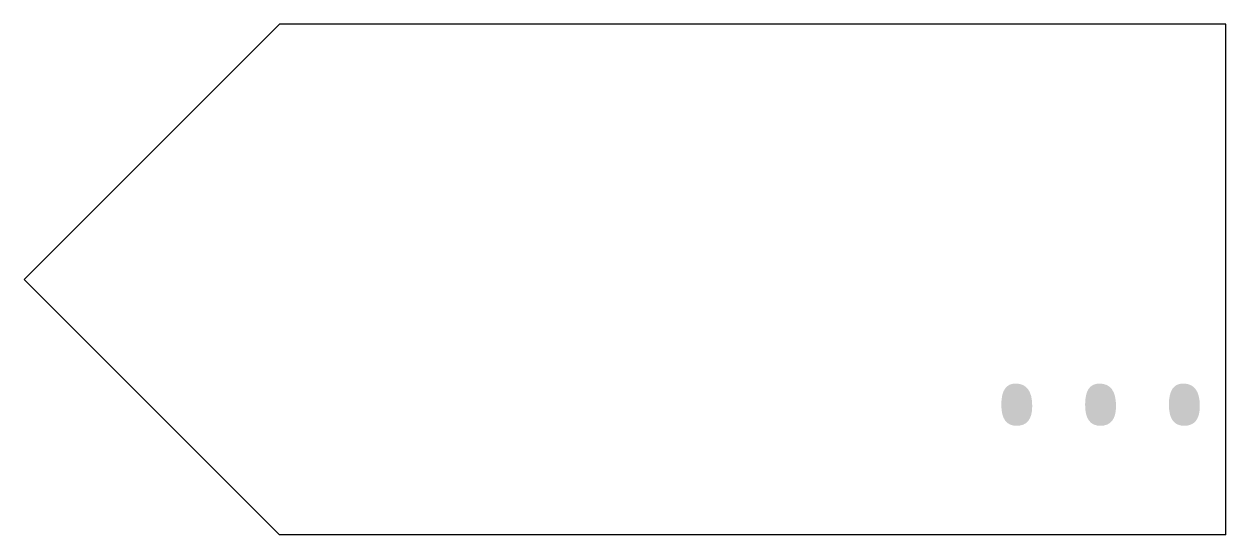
# Model space of a CAD drawing. Extents: x -28.2 to 0, y -6 to 6.
import ezdxf
from ezdxf.enums import TextEntityAlignment as Align

# ---------------------------------------------------------------- set-up
doc = ezdxf.new("R2010")
doc.units = 0
doc.styles.add('NLCS-ISO', font='NLCS-ISO.ttf', dxfattribs={"height": 0.0025})

msp = doc.modelspace()

# ---------------------------------------------------------------- linework, layer by layer
for p, q in [((-22.218, 6), (-28.218, 0)), ((0, 6), (-22.218, 6)), ((0, -6), (0, 6)), ((-22.218, -6), (-28.218, 0)), ((0, -6), (-22.218, -6))]:
    msp.add_line(p, q)

# ---------------------------------------------------------------- texts
at = {"lineweight": 70, "style": 'NLCS-ISO'}
msp.add_attdef('...', text='...', height=7, dxfattribs=at).set_placement((0.007, 0.064), align=Align.MIDDLE_RIGHT)

doc.saveas('drawing.dxf')
